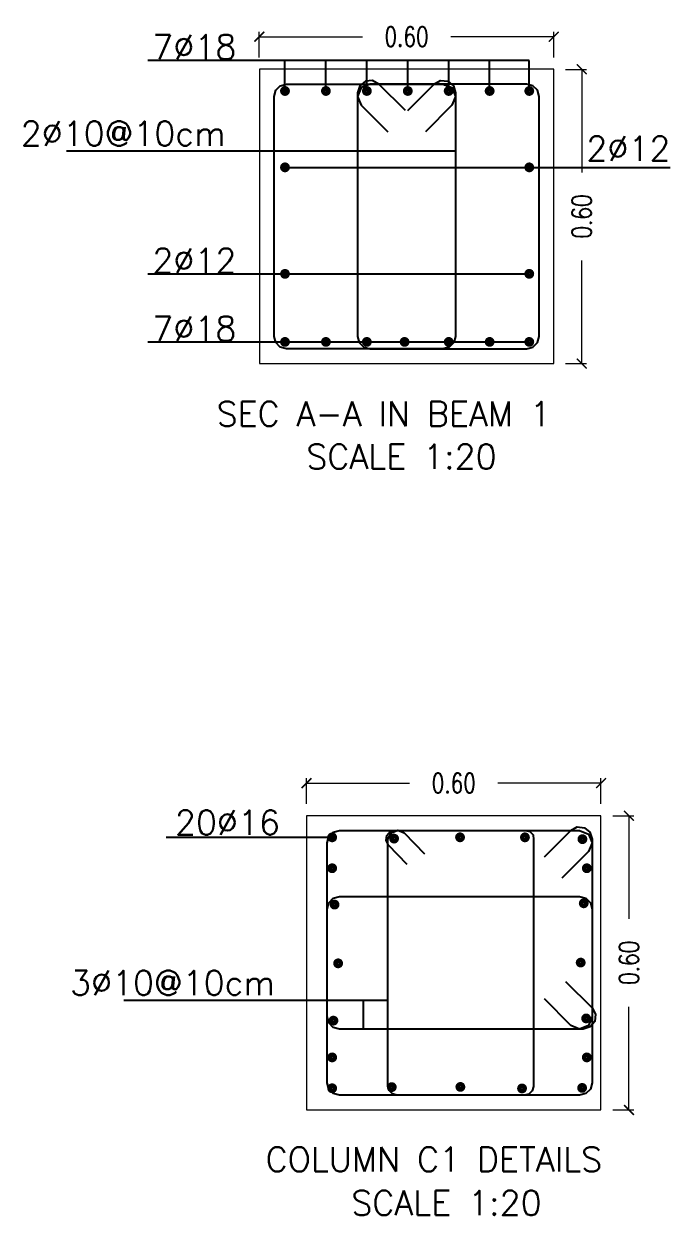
# Model space of a CAD drawing. Extents: x 166525 to 167198, y 178739 to 179747.
# Drawn here: x 166639.3 to 166645.88, y 179408.42 to 179420.57 of the extents above; entities that cross this region are included whole.
import ezdxf

# ---------------------------------------------------------------- set-up
doc = ezdxf.new("R2010")
doc.units = 0
doc.header["$MEASUREMENT"] = 0
doc.layers.get('0').update_dxf_attribs({"linetype": 'CONTINUOUS'})
doc.layers.get('DEFPOINTS').update_dxf_attribs({"linetype": 'CONTINUOUS'})
doc.layers.add('BEAM', color=6, linetype='CONTINUOUS', lineweight=13)
for name, color, linetype in [('BEAM-DIM', 4, 'CONTINUOUS'), ('BEAM-REIN', 2, 'CONTINUOUS'), ('outdim', 42, 'CONTINUOUS'), ('rebar call line', 8, 'CONTINUOUS'), ('REBARS', 2, 'CONTINUOUS'), ('TEXT', 7, 'CONTINUOUS')]:
    doc.layers.add(name, color=color, linetype=linetype)
doc.styles.add('DIM', font='simplex.shx', dxfattribs={"width": 0.75})
doc.styles.add('ROMANS', font='romans.shx')
doc.dimstyles.new('MUTASIM', dxfattribs={"dimscale": 0.9995, "dimtxt": 0.2, "dimasz": 0.1, "dimexe": 0.05, "dimexo": 0.12, "dimgap": 0.05, "dimtad": 0, "dimzin": 0, "dimdsep": 46, "dimtxsty": 'DIM', "dimblk": 'ARCHTICK', "dimcen": 0.09, "dimclrd": 35, "dimclre": 33, "dimclrt": 256, "dimazin": 0, "dimtfac": 1, "dimtofl": 0, "dimtmove": 1, "dimatfit": 3, "dimfxl": 0.18, "dimtolj": 1, "dimtzin": 0, "dimlwd": 13, "dimlwe": 9, "dimarcsym": 0})

# ---------------------------------------------------------------- blocks, each defined once
blk = doc.blocks.new('_ARCHTICK')
at = {"color": 0, "linetype": 'ByBlock', "const_width": 0.15}
blk.add_lwpolyline([(-0.5, -0.5), (0.5, 0.5)], dxfattribs=at)
blk = doc.blocks.new('*D459')
at = {"layer": 'BEAM', "color": 33, "lineweight": 9, "transparency": 16777216}
for p, q in [((166641.695, 179420.221), (166641.695, 179420.484)), ((166644.695, 179420.221), (166644.695, 179420.484))]:
    blk.add_line(p, q, dxfattribs=at)
at = {"layer": 'BEAM', "color": 35, "lineweight": 13, "transparency": 16777216}
for p, q in [((166641.695, 179420.434), (166642.745, 179420.434)), ((166644.695, 179420.434), (166643.645, 179420.434))]:
    blk.add_line(p, q, dxfattribs=at)
at = {"layer": 'DEFPOINTS', "color": 0, "transparency": 16777216}
for p in [(166644.695, 179420.434), (166641.695, 179420.101), (166644.695, 179420.101)]:
    blk.add_point(p, dxfattribs=at)
at = {"layer": 'BEAM', "color": 35, "lineweight": 13, "transparency": 16777216, "xscale": 0.09995000000000001, "yscale": 0.09995000000000001, "zscale": 0.09995000000000001, "rotation": 180}
blk.add_blockref('_ARCHTICK', (166641.695, 179420.434), dxfattribs=at)
at = {"layer": 'BEAM', "color": 35, "lineweight": 13, "transparency": 16777216, "xscale": 0.09995000000000001, "yscale": 0.09995000000000001, "zscale": 0.09995000000000001}
blk.add_blockref('_ARCHTICK', (166644.695, 179420.434), dxfattribs=at)
at = {"layer": 'BEAM', "transparency": 16777216, "insert": (166643.195, 179420.434), "char_height": 0.1999, "attachment_point": 5, "style": 'DIM'}
blk.add_mtext('\\A1;0.60', dxfattribs=at)
blk = doc.blocks.new('*D460')
at = {"layer": 'BEAM', "color": 33, "lineweight": 9, "transparency": 16777216}
for p, q in [((166644.815, 179420.101), (166645.03, 179420.101)), ((166644.815, 179417.101), (166645.03, 179417.101))]:
    blk.add_line(p, q, dxfattribs=at)
at = {"layer": 'BEAM', "color": 35, "lineweight": 13, "transparency": 16777216}
for p, q in [((166644.98, 179420.101), (166644.98, 179419.051)), ((166644.98, 179417.101), (166644.98, 179418.152))]:
    blk.add_line(p, q, dxfattribs=at)
at = {"layer": 'DEFPOINTS', "color": 0, "transparency": 16777216}
for p in [(166644.695, 179420.101), (166644.98, 179420.101), (166644.695, 179417.101)]:
    blk.add_point(p, dxfattribs=at)
at = {"layer": 'BEAM', "color": 35, "lineweight": 13, "transparency": 16777216, "xscale": 0.09995000000000001, "yscale": 0.09995000000000001, "zscale": 0.09995000000000001}
for p, rotation in [((166644.98, 179420.101), 90), ((166644.98, 179417.101), 270)]:
    blk.add_blockref('_ARCHTICK', p, dxfattribs=dict(at, rotation=rotation))
at = {"layer": 'BEAM', "transparency": 16777216, "insert": (166644.98, 179418.601), "char_height": 0.1999, "attachment_point": 5, "rotation": 90, "style": 'DIM'}
blk.add_mtext('\\A1;0.60', dxfattribs=at)
blk = doc.blocks.new('*D644')
at = {"layer": 'BEAM', "color": 33, "lineweight": 9, "transparency": 16777216}
for p, q in [((166642.176, 179412.613), (166642.176, 179412.875)), ((166645.176, 179412.613), (166645.176, 179412.875))]:
    blk.add_line(p, q, dxfattribs=at)
at = {"layer": 'BEAM', "color": 35, "lineweight": 13, "transparency": 16777216}
for p, q in [((166642.176, 179412.825), (166643.226, 179412.825)), ((166645.176, 179412.825), (166644.125, 179412.825))]:
    blk.add_line(p, q, dxfattribs=at)
at = {"layer": 'DEFPOINTS', "color": 0, "transparency": 16777216}
for p in [(166645.176, 179412.825), (166642.176, 179412.493), (166645.176, 179412.493)]:
    blk.add_point(p, dxfattribs=at)
at = {"layer": 'BEAM', "color": 35, "lineweight": 13, "transparency": 16777216, "xscale": 0.09995000000000001, "yscale": 0.09995000000000001, "zscale": 0.09995000000000001, "rotation": 180}
blk.add_blockref('_ARCHTICK', (166642.176, 179412.825), dxfattribs=at)
at = {"layer": 'BEAM', "color": 35, "lineweight": 13, "transparency": 16777216, "xscale": 0.09995000000000001, "yscale": 0.09995000000000001, "zscale": 0.09995000000000001}
blk.add_blockref('_ARCHTICK', (166645.176, 179412.825), dxfattribs=at)
at = {"layer": 'BEAM', "transparency": 16777216, "insert": (166643.676, 179412.825), "char_height": 0.1999, "attachment_point": 5, "style": 'DIM'}
blk.add_mtext('\\A1;0.60', dxfattribs=at)
blk = doc.blocks.new('*D645')
at = {"layer": 'BEAM', "color": 33, "lineweight": 9, "transparency": 16777216}
for p, q in [((166645.296, 179412.493), (166645.511, 179412.493)), ((166645.296, 179409.493), (166645.511, 179409.493))]:
    blk.add_line(p, q, dxfattribs=at)
at = {"layer": 'BEAM', "color": 35, "lineweight": 13, "transparency": 16777216}
for p, q in [((166645.461, 179412.493), (166645.461, 179411.443)), ((166645.461, 179409.493), (166645.461, 179410.543))]:
    blk.add_line(p, q, dxfattribs=at)
at = {"layer": 'DEFPOINTS', "color": 0, "transparency": 16777216}
for p in [(166645.176, 179412.493), (166645.461, 179412.493), (166645.176, 179409.493)]:
    blk.add_point(p, dxfattribs=at)
at = {"layer": 'BEAM', "color": 35, "lineweight": 13, "transparency": 16777216, "xscale": 0.09995000000000001, "yscale": 0.09995000000000001, "zscale": 0.09995000000000001}
for p, rotation in [((166645.461, 179412.493), 90), ((166645.461, 179409.493), 270)]:
    blk.add_blockref('_ARCHTICK', p, dxfattribs=dict(at, rotation=rotation))
at = {"layer": 'BEAM', "transparency": 16777216, "insert": (166645.461, 179410.993), "char_height": 0.1999, "attachment_point": 5, "rotation": 90, "style": 'DIM'}
blk.add_mtext('\\A1;0.60', dxfattribs=at)

msp = doc.modelspace()

# ---------------------------------------------------------------- linework, layer by layer
at = {"layer": 'BEAM'}
for points in [[(166641.69512, 179417.10149), (166644.69512, 179417.10149), (166644.69512, 179420.10149), (166641.69512, 179420.10149)], [(166642.17561, 179409.49306), (166645.17561, 179409.49306), (166645.17561, 179412.49306), (166642.17561, 179412.49306)]]:
    msp.add_lwpolyline(points, close=True, dxfattribs=at)
at = {"layer": 'BEAM-REIN', "const_width": 0.0475}
for points in [[(166641.93027, 179419.88053, 1), (166641.98277, 179419.88053, 1)], [(166642.34727, 179419.88053, 1), (166642.39977, 179419.88053, 1)], [(166642.76427, 179419.88053, 1), (166642.81677, 179419.88053, 1)], [(166643.1816, 179419.88053, 1), (166643.2341, 179419.88053, 1)], [(166643.59827, 179419.88053, 1), (166643.65077, 179419.88053, 1)], [(166644.01527, 179419.88053, 1), (166644.06777, 179419.88053, 1)], [(166644.41912, 179419.88053, 1), (166644.47162, 179419.88053, 1)], [(166641.93027, 179419.10179, 1), (166641.98277, 179419.10179, 1)], [(166644.41912, 179419.10179, 1), (166644.47162, 179419.10179, 1)], [(166641.93027, 179418.01635, 1), (166641.98277, 179418.01635, 1)], [(166644.41912, 179418.01635, 1), (166644.47162, 179418.01635, 1)], [(166641.93027, 179417.32251, 1), (166641.98277, 179417.32251, 1)], [(166642.34727, 179417.32251, 1), (166642.39977, 179417.32251, 1)], [(166642.76427, 179417.32251, 1), (166642.81677, 179417.32251, 1)], [(166643.14858, 179417.32251, 1), (166643.20108, 179417.32251, 1)], [(166643.59827, 179417.32251, 1), (166643.65077, 179417.32251, 1)], [(166644.01527, 179417.32251, 1), (166644.06777, 179417.32251, 1)], [(166644.41912, 179417.32251, 1), (166644.47162, 179417.32251, 1)], [(166642.41076, 179412.2721, 1), (166642.46326, 179412.2721, 1)], [(166643.04169, 179412.25921, 1), (166643.09419, 179412.25921, 1)], [(166643.71381, 179412.27248, 1), (166643.76631, 179412.27248, 1)], [(166644.37491, 179412.27222, 1), (166644.42741, 179412.27222, 1)], [(166644.9606, 179412.25368, 1), (166645.0131, 179412.25368, 1)], [(166642.41076, 179411.9571, 1), (166642.46326, 179411.9571, 1)], [(166645.00536, 179411.9571, 1), (166645.05786, 179411.9571, 1)], [(166642.43518, 179411.58663, 1), (166642.48768, 179411.58663, 1)], [(166644.97396, 179411.59972, 1), (166645.02646, 179411.59972, 1)], [(166642.47161, 179410.98771, 1), (166642.52411, 179410.98771, 1)], [(166644.943, 179410.99542, 1), (166644.9955, 179410.99542, 1)], [(166642.42388, 179410.40372, 1), (166642.47638, 179410.40372, 1)], [(166644.99882, 179410.42622, 1), (166645.05132, 179410.42622, 1)], [(166642.41076, 179410.02903, -1), (166642.46326, 179410.02903, -1)], [(166645.00536, 179410.02903, -1), (166645.05786, 179410.02903, -1)], [(166642.41076, 179409.71408, 1), (166642.46326, 179409.71408, 1)], [(166643.01818, 179409.7262, 1), (166643.07068, 179409.7262, 1)], [(166643.71711, 179409.72786, 1), (166643.76961, 179409.72786, 1)], [(166644.34536, 179409.71229, 1), (166644.39786, 179409.71229, 1)], [(166644.95755, 179409.71792, 1), (166645.01005, 179409.71792, 1)]]:
    msp.add_lwpolyline(points, format="xyb", close=True, dxfattribs=at)
at = {"layer": 'rebar call line'}
for p, q in [((166644.44537, 179420.18965), (166640.55821, 179420.18965)), ((166641.95652, 179419.88053), (166641.95652, 179420.18965)), ((166642.37352, 179419.88053), (166642.37352, 179420.18965)), ((166642.79052, 179419.88053), (166642.79052, 179420.18965)), ((166643.20785, 179419.88053), (166643.20785, 179420.18965)), ((166643.62452, 179419.88053), (166643.62452, 179420.18965)), ((166644.04152, 179419.88053), (166644.04152, 179420.18965)), ((166644.44537, 179419.88053), (166644.44537, 179420.18965)), ((166639.73089, 179419.26959), (166643.69334, 179419.26959)), ((166645.8808, 179419.09749), (166641.93063, 179419.09749)), ((166644.44537, 179418.01204), (166640.55821, 179418.01204)), ((166644.44537, 179417.31856), (166640.55821, 179417.31856)), ((166642.43701, 179412.2721), (166640.74424, 179412.2721)), ((166640.3158, 179410.61276), (166643.00597, 179410.61276)), ((166642.75378, 179410.61276), (166642.75378, 179410.31806))]:
    msp.add_line(p, q, dxfattribs=at)
at = {"layer": 'REBARS'}
for points in [[(166643.20715, 179419.68208, 0), (166643.47655, 179419.95149, 0), (166643.54157, 179419.98626, 0), (166643.61494, 179419.97904, 0), (166643.67194, 179419.93226, 0), (166643.69334, 179419.8617, 0), (166643.69334, 179417.37849, 0), (166643.67633, 179417.31499, 0), (166643.62984, 179417.26851, 0), (166643.56634, 179417.25149, 0), (166641.97212, 179417.25149, 0), (166641.90862, 179417.26851, 0), (166641.86214, 179417.31499, 0), (166641.84512, 179417.37849, 0), (166641.84512, 179419.82449, 0), (166641.86214, 179419.88799, 0), (166641.90862, 179419.93448, 0), (166641.97212, 179419.95149, 0), (166643.56634, 179419.95149, 0), (166643.65615, 179419.91429, 0), (166643.69334, 179419.82449, 0), (166643.65615, 179419.73469, 0), (166643.38674, 179419.46528, 0)], [(166643.18309, 179419.68208, 0), (166642.91369, 179419.95149, 0), (166642.84867, 179419.98626, 0), (166642.7753, 179419.97904, 0), (166642.7183, 179419.93226, 0), (166642.6969, 179419.8617, 0), (166642.6969, 179417.37849, 0), (166642.71391, 179417.31499, 0), (166642.7604, 179417.26851, 0), (166642.8239, 179417.25149, 0), (166644.41812, 179417.25149, 0), (166644.48162, 179417.26851, 0), (166644.52811, 179417.31499, 0), (166644.54512, 179417.37849, 0), (166644.54512, 179419.82449, 0), (166644.52811, 179419.88799, 0), (166644.48162, 179419.93448, 0), (166644.41812, 179419.95149, 0), (166642.8239, 179419.95149, 0), (166642.7341, 179419.91429, 0), (166642.6969, 179419.82449, 0), (166642.7341, 179419.73469, 0), (166643.0035, 179419.46528, 0)], [(166644.25006, 179409.64306, 0), (166642.51236, 179409.64306, 0), (166642.44886, 179409.66008, 0), (166642.40237, 179409.70656, 0), (166642.38536, 179409.77006, 0), (166642.38536, 179412.21606, 0), (166642.40237, 179412.27956, 0), (166642.44886, 179412.32605, 0), (166642.51236, 179412.34306, 0), (166644.25006, 179412.34306, 0)], [(166644.25006, 179409.64306, 0), (166642.51236, 179409.64306, 0), (166642.44886, 179409.66008, 0), (166642.40237, 179409.70656, 0), (166642.38536, 179409.77006, 0), (166642.38536, 179412.21606, 0), (166642.40237, 179412.27956, 0), (166642.44886, 179412.32605, 0), (166642.51236, 179412.34306, 0), (166644.25006, 179412.34306, 0)], [(166643.2022, 179411.99615, 0), (166643.01217, 179412.19158, 0), (166642.98795, 179412.23844, 0), (166642.99385, 179412.29086, 0), (166643.02789, 179412.33117, 0), (166643.07858, 179412.34306, 0), (166644.40555, 179412.34306, 0), (166644.45081, 179412.33025, 0), (166644.4836, 179412.29653, 0), (166644.48803, 179412.25093, 0), (166644.48803, 179410.99372, 0)], [(166643.00597, 179410.98068, 0), (166643.00597, 179412.25582, 0), (166643.04058, 179412.31969, 0), (166643.1052, 179412.3454, 0), (166643.16907, 179412.31789, 0), (166643.37653, 179412.10453, 0)], [(166644.59916, 179412.07366, 0), (166644.86857, 179412.34306, 0), (166644.93358, 179412.37783, 0), (166645.00696, 179412.37061, 0), (166645.06395, 179412.32383, 0), (166645.08536, 179412.25327, 0), (166645.08536, 179409.77006, 0), (166645.06834, 179409.70656, 0), (166645.02186, 179409.66008, 0), (166644.95836, 179409.64306, 0), (166644.25006, 179409.64306, 0)], [(166644.59916, 179412.07366, 0), (166644.86857, 179412.34306, 0), (166644.93358, 179412.37783, 0), (166645.00696, 179412.37061, 0), (166645.06395, 179412.32383, 0), (166645.08536, 179412.25327, 0), (166645.08536, 179409.77006, 0), (166645.06834, 179409.70656, 0), (166645.02186, 179409.66008, 0), (166644.95836, 179409.64306, 0), (166644.25006, 179409.64306, 0)], [(166644.25006, 179412.34306, 0), (166644.95836, 179412.34306, 0), (166645.04816, 179412.30587, 0), (166645.08536, 179412.21606, 0), (166645.04816, 179412.12626, 0), (166644.77875, 179411.85685, 0)], [(166644.25006, 179412.34306, 0), (166644.95836, 179412.34306, 0), (166645.04816, 179412.30587, 0), (166645.08536, 179412.21606, 0), (166645.04816, 179412.12626, 0), (166644.77875, 179411.85685, 0)], [(166642.38536, 179410.92956, 0), (166642.38536, 179411.54106, 0), (166642.40237, 179411.60456, 0), (166642.44886, 179411.65105, 0), (166642.51236, 179411.66806, 0), (166644.95836, 179411.66806, 0), (166645.02186, 179411.65105, 0), (166645.06834, 179411.60456, 0), (166645.08536, 179411.54106, 0), (166645.08536, 179411.05221, 0)], [(166644.48803, 179410.99372, 0), (166644.48803, 179409.73265, 0), (166644.47522, 179409.68739, 0), (166644.4415, 179409.6546, 0), (166644.3959, 179409.64306, 0), (166643.09555, 179409.64306, 0), (166643.05029, 179409.65764, 0), (166643.0175, 179409.69136, 0), (166643.00597, 179409.73696, 0), (166643.00597, 179410.98068, 0)], [(166645.08536, 179411.05221, 0), (166645.08536, 179410.44506, 0), (166645.04816, 179410.35526, 0), (166644.95836, 179410.31806, 0), (166644.86856, 179410.35526, 0), (166644.59915, 179410.62467, 0)], [(166644.81595, 179410.80426, 0), (166645.08536, 179410.53485, 0), (166645.12013, 179410.46984, 0), (166645.1129, 179410.39646, 0), (166645.06613, 179410.33947, 0), (166644.99557, 179410.31806, 0), (166642.51236, 179410.31806, 0), (166642.44886, 179410.33508, 0), (166642.40237, 179410.38156, 0), (166642.38536, 179410.44506, 0), (166642.38536, 179410.92956, 0)]]:
    msp.add_polyline3d(points, dxfattribs=at)

# ---------------------------------------------------------------- block references
at = {"layer": 'outdim', "xscale": 0.0009999999892897904, "yscale": 0.0009999999892897904, "zscale": 0.0009999999892897904}
msp.add_blockref('_ARCHTICK', (166644.52438, 179409.64306), dxfattribs=at)

# ---------------------------------------------------------------- texts
at = {"layer": 'BEAM-DIM', "style": 'ROMANS'}
for s, p in [('7%%C18', (166640.60451, 179420.2035)), ('2%%C10@10cm', (166639.26357, 179419.32156)), ('2%%C12', (166645.0266, 179419.16899)), ('2%%C12', (166640.60451, 179418.02588)), ('7%%C18', (166640.60451, 179417.3324)), ('20%%C16', (166640.83461, 179412.29858)), ('3%%C10@10cm', (166639.76599, 179410.66474))]:
    msp.add_text(s, height=0.25, dxfattribs=at).set_placement(p)
at = {"layer": 'TEXT', "style": 'ROMANS'}
for s, p in [('SEC A-A IN BEAM 1 ', (166641.25988, 179416.46424, 186)), ('SCALE 1:20', (166642.17413, 179416.02856, 193.75)), ('COLUMN C1 DETAILS', (166641.75942, 179408.86412, 186)), ('SCALE 1:20', (166642.63222, 179408.42061, 193.75))]:
    msp.add_text(s, height=0.25, dxfattribs=at).set_placement(p)

# ---------------------------------------------------------------- dimensions: what is measured, and where the dimension line sits
at = {"layer": 'BEAM'}
for base, p1, p2, picture, middle in [((166644.69512, 179420.43385), (166641.69512, 179420.10149), (166644.69512, 179420.10149), '*D459', (166643.19512, 179420.43385)), ((166645.17561, 179412.82542), (166642.17561, 179412.49306), (166645.17561, 179412.49306), '*D644', (166643.67561, 179412.82542))]:
    dim = msp.add_linear_dim(base=base, p1=p1, p2=p2, text='0.60', dimstyle='MUTASIM', override={"dimgap": 0.2, "dimlfac": 20}, dxfattribs=at)
    dim.commit()
    dim.dimension.update_dxf_attribs({"geometry": picture, "text_midpoint": middle})
for base, p1, p2, picture, middle in [((166644.98047, 179420.10149), (166644.69512, 179417.10149), (166644.69512, 179420.10149), '*D460', (166644.98047, 179418.60149)), ((166645.46096, 179412.49306), (166645.17561, 179409.49306), (166645.17561, 179412.49306), '*D645', (166645.46096, 179410.99306))]:
    dim = msp.add_linear_dim(base=base, p1=p1, p2=p2, angle=90, text='0.60', dimstyle='MUTASIM', override={"dimgap": 0.2, "dimlfac": 20}, dxfattribs=at)
    dim.commit()
    dim.dimension.update_dxf_attribs({"geometry": picture, "text_midpoint": middle})

doc.saveas('drawing.dxf')
